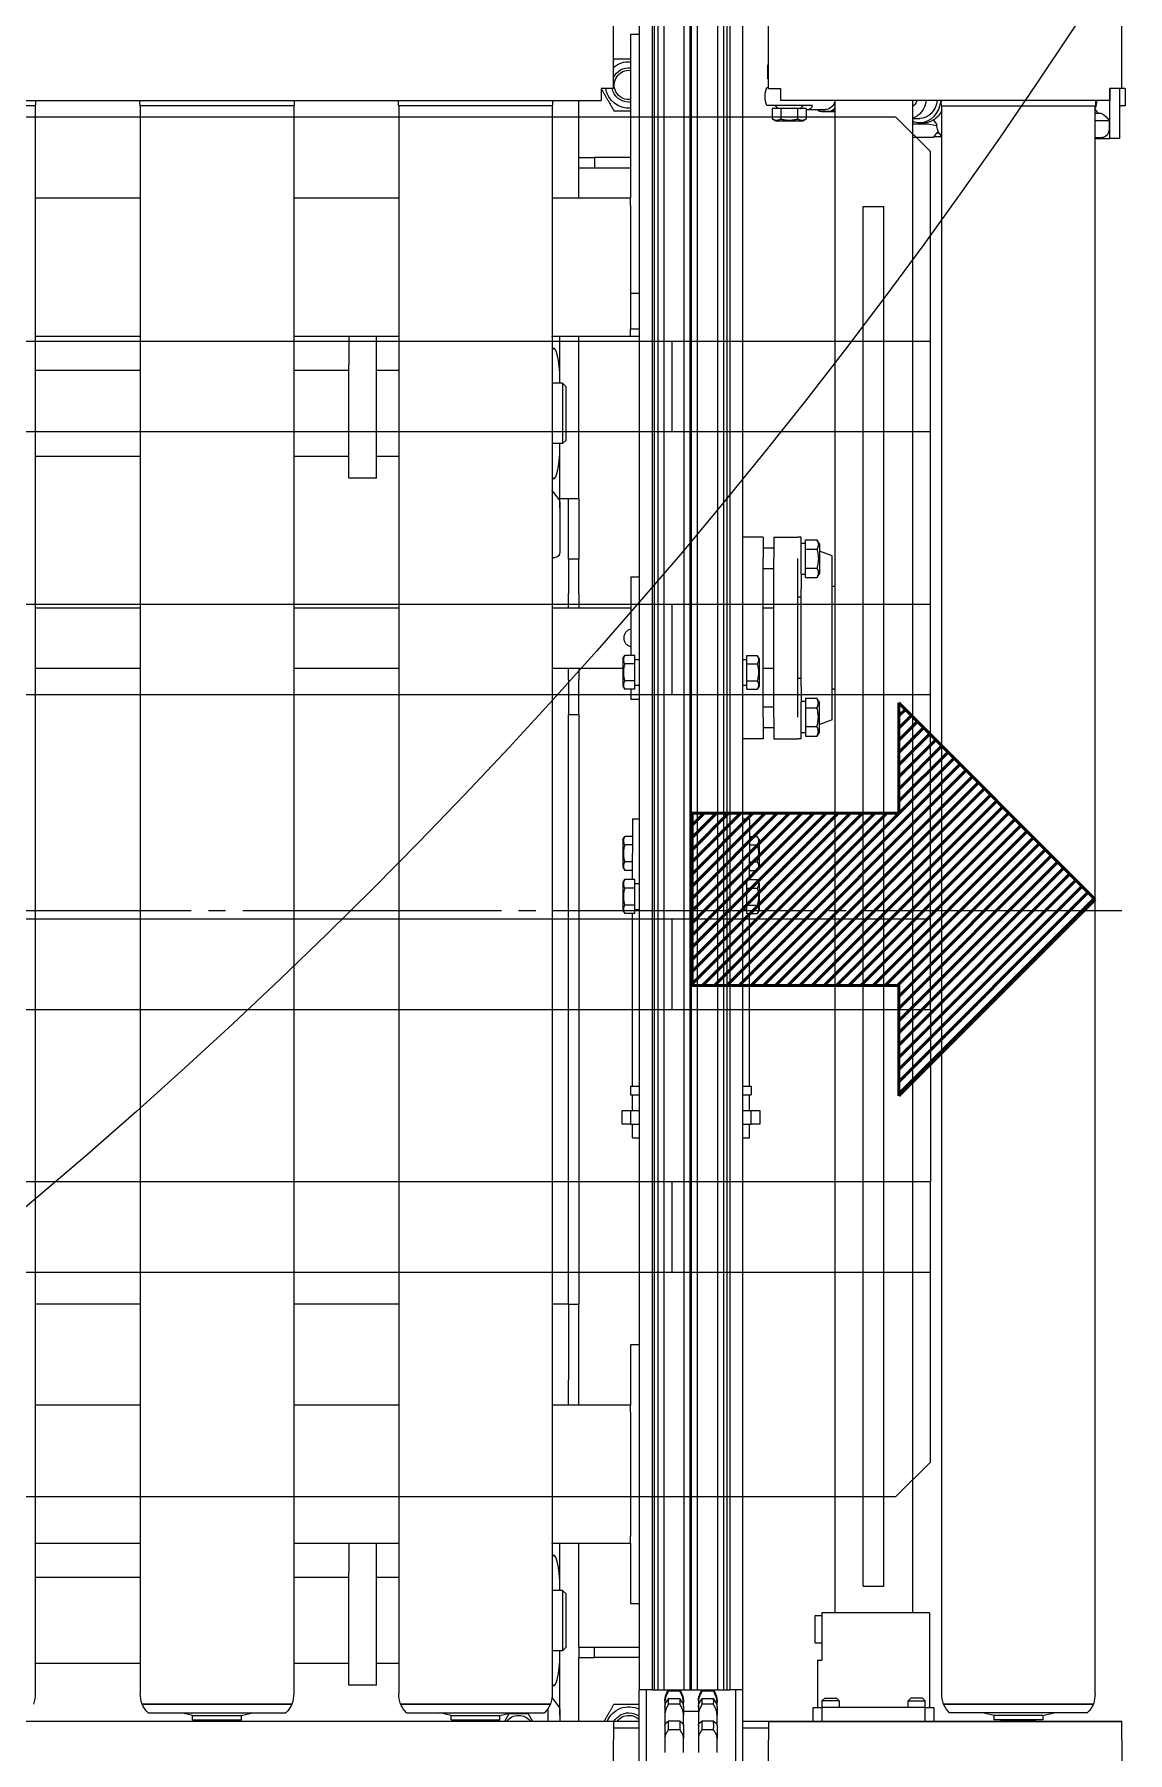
# Model space of a CAD drawing. Header units: millimetres. Extents: x -383313 to -161684, y -117025 to 99224.
# Drawn here: x -326723 to -326089, y 31236 to 32232 of the extents above; entities that cross this region are included whole.
import ezdxf

# ---------------------------------------------------------------- set-up
doc = ezdxf.new("R2010")
doc.units = ezdxf.units.MM
doc.header["$MEASUREMENT"] = 0
doc.linetypes.add('ESKD_shtrihpunktir', pattern=[18, 15, -1, 1, -1])
doc.layers.add('1', color=7, linetype='Continuous', lineweight=50)
doc.layers.add('PV-55E8', color=7, linetype='Continuous')
doc.layers.add('Робот', color=30, linetype='Continuous')

# ---------------------------------------------------------------- blocks, each defined once
blk = doc.blocks.new('паллета1')
at = {"color": 44}
for p, q in [((20, 600), (0, 580)), ((130, 600), (20, 600)), ((130, -600), (130, 600)), ((182.5, 600), (130, 600)), ((282.5, 600), (182.5, 600)), ((182.5, 600), (182.5, -600)), ((282.5, -600), (282.5, 600)), ((335, 600), (282.5, 600)), ((465, 600), (335, 600)), ((335, 600), (335, -600)), ((465, -600), (465, 600)), ((517.5, 600), (465, 600)), ((517.5, 600), (617.5, 600)), ((517.5, -600), (517.5, 600)), ((617.5, 600), (617.5, -600)), ((670, 600), (617.5, 600)), ((780, 600), (670, 600)), ((670, 600), (670, -600)), ((780, 600), (800, 580)), ((0, 580), (0, -580)), ((800, -580), (800, 580)), ((130, 450), (182.5, 450)), ((282.5, 450), (335, 450)), ((465, 450), (517.5, 450)), ((617.5, 450), (670, 450))]:
    blk.add_line(p, q, dxfattribs=at)
blk = doc.blocks.new('*U123')
at = {"color": 1, "linetype": 'ESKD_shtrihpunktir', "ltscale": 10}
blk.add_line((15.5, 6.62), (-1484.5, 6.62), dxfattribs=at)
at = {"layer": 'PV-55E8', "color": 3}
for p, q in [((-264.5, 533.27), (-264.5, 458.27)), ((-260.5, 458.27), (-260.5, 533.27)), ((-208.5, 533.27), (-208.5, 458.27)), ((-204.5, 458.27), (-204.5, 533.27)), ((-279.5, 526.62), (-279.5, 487.32)), ((-189.5, 526.62), (-189.5, 487.32)), ((15.5, 487.32), (15.5, 526.62)), ((-249.65, 487.96), (-249.65, 494.72)), ((-238.85, 494.72), (-238.85, 487.96)), ((-230.15, 487.96), (-230.15, 494.72)), ((-219.35, 494.72), (-219.35, 487.96)), ((-279.5, 476.62), (-279.5, 487.32)), ((-264.5, 480.62), (-279.5, 480.62)), ((-249.65, 486.49), (-249.65, 487.96)), ((-249.65, 479.06), (-249.65, 486.49)), ((-249.65, 474.86), (-249.65, 479.06)), ((-240.85, 481.51), (-247.65, 481.51)), ((-238.85, 487.96), (-238.85, 486.49)), ((-238.85, 479.06), (-238.85, 486.49)), ((-238.85, 479.06), (-238.85, 474.86)), ((-230.15, 486.49), (-230.15, 487.96)), ((-230.15, 479.06), (-230.15, 486.49)), ((-230.15, 474.86), (-230.15, 479.06)), ((-221.35, 481.51), (-228.15, 481.51)), ((-219.35, 487.96), (-219.35, 486.49)), ((-219.35, 479.06), (-219.35, 486.49)), ((-219.35, 479.06), (-219.35, 474.86)), ((-189.5, 480.62), (-204.5, 480.62)), ((-189.5, 476.62), (-189.5, 487.32)), ((15.5, 487.32), (15.5, 476.62)), ((-279.5, 476.62), (-1189.5, 476.62)), ((-279.5, 476.62), (-1189.5, 476.62)), ((-549.5, 471.62), (-469.5, 471.62)), ((-523.7, 473.12), (-530.13, 471.62)), ((-523.7, 475.62), (-495.3, 475.62)), ((-523.7, 475.62), (-523.7, 473.12)), ((-523.7, 473.12), (-495.3, 473.12)), ((-519, 476.62), (-519.5, 476.12)), ((-519.5, 476.12), (-509.5, 476.12)), ((-519.5, 475.62), (-519.5, 476.12)), ((-509.5, 476.12), (-499.5, 476.12)), ((-500, 476.62), (-499.5, 476.12)), ((-499.5, 475.62), (-499.5, 476.12)), ((-495.3, 475.62), (-495.3, 473.12)), ((-495.3, 473.12), (-488.87, 471.62)), ((-399.5, 471.62), (-319.5, 471.62)), ((-373.7, 473.12), (-380.13, 471.62)), ((-373.7, 475.62), (-345.3, 475.62)), ((-373.7, 475.62), (-373.7, 473.12)), ((-373.7, 473.12), (-345.3, 473.12)), ((-369, 476.62), (-369.5, 476.12)), ((-369.5, 476.12), (-359.5, 476.12)), ((-369.5, 475.62), (-369.5, 476.12)), ((-359.5, 476.12), (-349.5, 476.12)), ((-350, 476.62), (-349.5, 476.12)), ((-349.5, 475.62), (-349.5, 476.12)), ((-345.3, 475.62), (-345.3, 473.12)), ((-345.3, 473.12), (-338.87, 471.62)), ((-317.5, 469.17), (-317.5, 476.62)), ((-310.5, 473.02), (-310.5, 476.62)), ((-310.5, 473.02), (-310.5, 441.63)), ((-299.5, 476.62), (-299.5, 439.62)), ((-264.5, 476.62), (-279.5, 476.62)), ((-249.65, 473.01), (-249.65, 474.86)), ((-249.65, 468.41), (-249.65, 473.01)), ((-249.65, 467.54), (-249.65, 468.41)), ((-240.85, 476.48), (-247.65, 476.48)), ((-238.85, 474.86), (-238.85, 473.01)), ((-238.85, 468.41), (-238.85, 473.01)), ((-238.85, 470.62), (-230.15, 470.62)), ((-238.85, 468.41), (-238.85, 467.54)), ((-230.15, 473.01), (-230.15, 474.86)), ((-230.15, 468.41), (-230.15, 473.01)), ((-230.15, 467.54), (-230.15, 468.41)), ((-221.35, 476.48), (-228.15, 476.48)), ((-219.35, 474.86), (-219.35, 473.01)), ((-219.35, 468.41), (-219.35, 473.01)), ((-219.35, 468.41), (-219.35, 467.54)), ((-189.5, 476.62), (-204.5, 476.62)), ((-189.5, 476.62), (15.5, 476.62)), ((15.5, 476.62), (-189.5, 476.62)), ((-163.5, 476.62), (-163.5, 468.62)), ((-163.5, 468.62), (-158.5, 468.62)), ((-161, 441.12), (-161, 468.62)), ((-158.5, 468.62), (-158.5, 476.62)), ((-158.5, 464.72), (-158.5, 468.62)), ((-98.5, 468.62), (-158.5, 468.62)), ((-148.5, 464.72), (-148.5, 468.62)), ((-108.5, 468.62), (-108.5, 464.72)), ((-98.5, 476.62), (-98.5, 468.62)), ((-98.5, 468.62), (-98.5, 464.72)), ((-98.5, 468.62), (-93.5, 468.62)), ((-96, 413.62), (-96, 468.62)), ((-93.5, 468.62), (-93.5, 476.62)), ((-4.5, 471.62), (-84.5, 471.62)), ((-58.7, 473.12), (-65.13, 471.62)), ((-30.3, 475.62), (-58.7, 475.62)), ((-58.7, 473.12), (-58.7, 475.62)), ((-30.3, 473.12), (-58.7, 473.12)), ((-54, 476.62), (-54.5, 476.12)), ((-44.5, 476.12), (-54.5, 476.12)), ((-54.5, 476.12), (-54.5, 475.62)), ((-34.5, 476.12), (-44.5, 476.12)), ((-35, 476.62), (-34.5, 476.12)), ((-34.5, 476.12), (-34.5, 475.62)), ((-30.3, 473.12), (-30.3, 475.62)), ((-30.3, 473.12), (-23.87, 471.62)), ((-615, -460.38), (-615, 460.38)), ((-554, -460.38), (-554, 460.38)), ((-553, 466.62), (-466, 466.62)), ((-509.5, 466.62), (-553, 466.62)), ((-466, 466.62), (-509.5, 466.62)), ((-465, -460.38), (-465, 460.38)), ((-404, -460.38), (-404, 460.38)), ((-403, 466.62), (-316, 466.62)), ((-359.5, 466.62), (-403, 466.62)), ((-316, 466.62), (-359.5, 466.62)), ((-315, -460.38), (-315, 460.38)), ((-311.01, 468.08), (-314.9, 462.97)), ((-249.65, 465.62), (-249.65, 467.54)), ((-249.65, 464.66), (-249.65, 465.62)), ((-240.85, 466.69), (-247.65, 466.69)), ((-240.85, 463.58), (-247.65, 463.58)), ((-240.85, 459.06), (-247.65, 459.06)), ((-240.85, 458.41), (-247.65, 458.41)), ((-238.85, 467.54), (-238.85, 465.62)), ((-238.85, 464.66), (-238.85, 465.62)), ((-230.15, 465.62), (-230.15, 467.54)), ((-230.15, 464.66), (-230.15, 465.62)), ((-221.35, 466.69), (-228.15, 466.69)), ((-221.35, 463.58), (-228.15, 463.58)), ((-221.35, 459.06), (-228.15, 459.06)), ((-221.35, 458.41), (-228.15, 458.41)), ((-219.35, 467.54), (-219.35, 465.62)), ((-219.35, 464.66), (-219.35, 465.62)), ((-148.5, 464.72), (-158.5, 464.72)), ((-156.9, 463.12), (-158.5, 464.72)), ((-156.9, 463.12), (-150.1, 463.12)), ((-150.1, 463.12), (-148.5, 464.72)), ((-108.5, 464.72), (-98.5, 464.72)), ((-106.9, 463.12), (-108.5, 464.72)), ((-100.1, 463.12), (-106.9, 463.12)), ((-100.1, 463.12), (-98.5, 464.72)), ((-89, 460.38), (-89, -460.38)), ((-1, 466.62), (-88, 466.62)), ((-88, 466.62), (-44.5, 466.62)), ((-44.5, 466.62), (-1, 466.62)), ((0, 460.38), (0, -460.38)), ((-417, 455.62), (-433, 455.62)), ((-433, 455.62), (-433, 390)), ((-417, 455.62), (-417, 390)), ((-257, 458.27), (-264.5, 458.27)), ((-264.5, -531.73), (-264.5, 458.27)), ((-257, 458.27), (-255.61, 458.27)), ((-257, -531.73), (-257, 458.27)), ((-255.61, 458.27), (-255.61, -531.73)), ((-255.61, 458.27), (-253.6, 458.27)), ((-253.6, 458.27), (-253.6, -531.73)), ((-253.6, 458.27), (-250.1, 458.27)), ((-250.1, 458.27), (-250.1, -531.73)), ((-250.1, 458.27), (-238.42, 458.27)), ((-238.42, 458.27), (-238.42, -531.73)), ((-238.42, 458.27), (-234.92, 458.27)), ((-234.92, 458.27), (-234.92, -531.73)), ((-234.92, 458.27), (-234.14, 458.27)), ((-234.14, 458.27), (-234.14, -531.73)), ((-234.14, 458.27), (-230.64, 458.27)), ((-230.64, 458.27), (-230.64, -531.73)), ((-230.64, 458.27), (-218.96, 458.27)), ((-218.96, 458.27), (-218.96, -531.73)), ((-218.96, 458.27), (-215.46, 458.27)), ((-215.46, 458.27), (-215.46, -531.73)), ((-215.46, 458.27), (-213.45, 458.27)), ((-213.45, 458.27), (-213.45, -531.73)), ((-213.45, 458.27), (-212, 458.27)), ((-204.5, 458.27), (-212, 458.27)), ((-212, -531.73), (-212, 458.27)), ((-204.5, -531.73), (-204.5, 458.27)), ((-554, 443.12), (-615, 443.12)), ((-433, 443.12), (-465, 443.12)), ((-404, 443.12), (-417, 443.12)), ((-310.5, 441.63), (-310.5, 435.62)), ((-299.5, 439.62), (-290.5, 439.62)), ((-299.5, 433.62), (-299.5, 439.62)), ((-264.5, 439.62), (-290.5, 439.62)), ((-290.5, 439.62), (-290.5, 433.62)), ((-161, 441.12), (-158.5, 441.12)), ((-158.5, 413.62), (-158.5, 441.12)), ((-309, 435.62), (-315, 435.62)), ((-309, 400.62), (-309, 435.62)), ((-307, 433.62), (-309, 435.62)), ((-307, 433.62), (-307, 402.62)), ((-299.5, 433.62), (-290.5, 433.62)), ((-299.5, 433.62), (-299.5, 373.27)), ((-290.5, 433.62), (-264.5, 433.62)), ((-162.5, 431.12), (-162.5, 415.12)), ((-162.5, 431.12), (-158.5, 431.12)), ((-162.5, 415.12), (-158.5, 415.12)), ((-96, 413.62), (-158.5, 413.62)), ((-151, -463.38), (-151, 413.62)), ((-106, -463.38), (-106, 413.62)), ((-309, 400.62), (-315, 400.62)), ((-310.5, 400.62), (-310.5, 394.61)), ((-307, 402.62), (-309, 400.62)), ((-269.5, 408.27), (-264.5, 408.27)), ((-269.5, 373.27), (-269.5, 408.27)), ((-554, 393.12), (-615, 393.12)), ((-433, 393.12), (-465, 393.12)), ((-433, 373.27), (-433, 390)), ((-404, 393.12), (-417, 393.12)), ((-417, 390), (-417, 373.27)), ((-310.5, 394.61), (-310.5, 373.27)), ((-134.5, 398.12), (-122.5, 398.12)), ((-134.5, 398.12), (-134.5, -401.88)), ((-122.5, 398.12), (-122.5, -401.88)), ((-615, 373.27), (-554, 373.27)), ((-465, 373.27), (-404, 373.27)), ((-315, 373.27), (-269.5, 373.27)), ((-314.9, 373.27), (-314.9, 373.27)), ((-269.5, 373.27), (-269.5, 369.27)), ((-269.5, 297.27), (-269.5, 369.27)), ((-554, 293.27), (-615, 293.27)), ((-404, 293.27), (-465, 293.27)), ((-269.5, 293.27), (-315, 293.27)), ((-305.5, 293.27), (-305.5, 278.62)), ((-299.5, 293.27), (-299.5, 234.62)), ((-269.5, 297.27), (-269.5, 293.27)), ((-269.5, 258.27), (-269.5, 293.27)), ((-305.5, 234.62), (-305.5, 278.62)), ((-264.5, 258.27), (-269.5, 258.27)), ((-554, 234.62), (-615, 234.62)), ((-404, 234.62), (-465, 234.62)), ((-305.5, 234.62), (-315, 234.62)), ((-305.5, 234.62), (-305.5, -107.38)), ((-305.5, 234.62), (-299.5, 234.62)), ((-299.5, -107.38), (-299.5, 234.62)), ((-269.5, 130.27), (-274.5, 130.27)), ((-274.5, 130.27), (-274.5, 122.27)), ((-269.5, 122.27), (-269.5, 130.27)), ((-269.5, 130.27), (-264.5, 130.27)), ((-268.5, 138.27), (-268.5, 130.27)), ((-268.5, 138.27), (-264.5, 138.27)), ((-268.5, 130.27), (-264.5, 130.27)), ((-204.5, 138.27), (-200.5, 138.27)), ((-204.5, 130.27), (-200.5, 130.27)), ((-204.5, 130.27), (-199.5, 130.27)), ((-200.5, 138.27), (-200.5, 130.27)), ((-199.5, 130.27), (-199.5, 122.27)), ((-194.5, 130.27), (-199.5, 130.27)), ((-194.5, 122.27), (-194.5, 130.27)), ((-274.5, 122.27), (-269.5, 122.27)), ((-269.5, 122.27), (-264.5, 122.27)), ((-268.5, 122.27), (-268.5, 113.27)), ((-204.5, 122.27), (-199.5, 122.27)), ((-200.5, 122.27), (-200.5, 113.27)), ((-199.5, 122.27), (-194.5, 122.27)), ((-269.5, 108.27), (-269.5, 113.27)), ((-269.5, 113.27), (-264.5, 113.27)), ((-204.5, 113.27), (-199.5, 113.27)), ((-199.5, 108.27), (-199.5, 113.27)), ((-269.5, 108.27), (-264.5, 108.27)), ((-268.5, 108.27), (-268.5, 8.08)), ((-204.5, 108.27), (-199.5, 108.27)), ((-200.5, 108.27), (-200.5, 8.08)), ((-274, 6.27), (-272.95, 8.08)), ((-274, -9.73), (-274, 6.27)), ((-267, 8.08), (-272.95, 8.08)), ((-267, 3.18), (-272.95, 3.18)), ((-267, 8.08), (-267, 3.18)), ((-267, 5.77), (-264.5, 5.77)), ((-267, 3.18), (-267, -6.64)), ((-204.5, 5.77), (-202, 5.77)), ((-202, 8.08), (-202, 3.18)), ((-202, 8.08), (-196.05, 8.08)), ((-202, 3.18), (-202, -6.64)), ((-202, 3.18), (-196.05, 3.18)), ((-195, 6.27), (-196.05, 8.08)), ((-195, -9.73), (-195, 6.27)), ((-274, -9.73), (-272.95, -11.55)), ((-267, -6.64), (-272.95, -6.64)), ((-267, -6.64), (-267, -11.55)), ((-267, -9.23), (-264.5, -9.23)), ((-204.5, -9.23), (-202, -9.23)), ((-202, -6.64), (-202, -11.55)), ((-202, -6.64), (-196.05, -6.64)), ((-195, -9.73), (-196.05, -11.55)), ((-274, -18.73), (-272.95, -16.92)), ((-274, -34.73), (-274, -18.73)), ((-267, -11.55), (-272.95, -11.55)), ((-268.5, -16.92), (-272.95, -16.92)), ((-268.5, -11.55), (-268.5, -26.73)), ((-202, -11.55), (-196.05, -11.55)), ((-200.5, -11.55), (-200.5, -26.73)), ((-200.5, -16.92), (-196.05, -16.92)), ((-195, -18.73), (-196.05, -16.92)), ((-195, -34.73), (-195, -18.73)), ((-268.5, -21.82), (-272.95, -21.82)), ((-268.5, -46.73), (-268.5, -26.73)), ((-200.5, -21.82), (-196.05, -21.82)), ((-200.5, -46.73), (-200.5, -26.73)), ((-274, -34.73), (-272.95, -36.55)), ((-268.5, -31.64), (-272.95, -31.64)), ((-268.5, -36.55), (-272.95, -36.55)), ((-200.5, -31.64), (-196.05, -31.64)), ((-200.5, -36.55), (-196.05, -36.55)), ((-195, -34.73), (-196.05, -36.55)), ((-268.5, -46.73), (-264.5, -46.73)), ((-204.5, -46.73), (-200.5, -46.73)), ((-192.5, -93.23), (-204.5, -93.23)), ((-192.5, -105.73), (-192.5, -93.23)), ((-186.5, -93.23), (-172.5, -93.23)), ((-186.5, -105.73), (-186.5, -93.23)), ((-170.5, -93.23), (-172.5, -93.23)), ((-170.5, -93.23), (-170.5, -114.57)), ((-168, -96.77), (-170.5, -96.77)), ((-168, -100.28), (-168, -94.8)), ((-168, -94.8), (-161.43, -94.8)), ((-160, -97.27), (-161.43, -94.8)), ((-160, -97.27), (-160, -114.27)), ((-305.5, -127.38), (-305.5, -107.38)), ((-305.5, -107.38), (-299.5, -107.38)), ((-299.5, -107.38), (-299.5, -127.38)), ((-192.5, -99.77), (-186.5, -99.77)), ((-192.5, -105.73), (-192.5, -197.73)), ((-186.5, -105.73), (-186.5, -197.73)), ((-172.5, -105.73), (-172.5, -197.73)), ((-168, -111.25), (-168, -100.28)), ((-168, -100.28), (-161.43, -100.28)), ((-152.5, -104.18), (-160, -101.45)), ((-152.5, -104.18), (-152.5, -199.28)), ((-269.35, -121.92), (-269.35, -116.23)), ((-269.35, -116.23), (-264.5, -116.23)), ((-192.5, -111.77), (-186.5, -111.77)), ((-170.5, -123.35), (-170.5, -114.57)), ((-168, -114.77), (-170.5, -114.77)), ((-168, -116.74), (-168, -111.25)), ((-168, -111.25), (-161.43, -111.25)), ((-168, -116.74), (-161.43, -116.74)), ((-160, -114.27), (-161.43, -116.74)), ((-305.5, -127.38), (-305.5, -134.23)), ((-299.5, -134.23), (-299.5, -127.38)), ((-274, -123.73), (-272.95, -121.92)), ((-274, -139.73), (-274, -123.73)), ((-267, -121.92), (-272.95, -121.92)), ((-267, -126.82), (-272.95, -126.82)), ((-267, -121.92), (-267, -126.82)), ((-267, -124.23), (-264.5, -124.23)), ((-267, -126.82), (-267, -136.64)), ((-204.5, -124.23), (-202, -124.23)), ((-202, -121.92), (-202, -126.82)), ((-202, -121.92), (-196.05, -121.92)), ((-202, -126.82), (-202, -136.64)), ((-202, -126.82), (-196.05, -126.82)), ((-195, -123.73), (-196.05, -121.92)), ((-195, -139.73), (-195, -123.73)), ((-170.5, -128.13), (-172.5, -128.13)), ((-170.5, -123.35), (-170.5, -180.11)), ((-151, -121.98), (-152.5, -121.98)), ((-615, -134.23), (-554, -134.23)), ((-465, -134.23), (-404, -134.23)), ((-315, -134.23), (-274, -134.23)), ((-267, -136.64), (-272.95, -136.64)), ((-267, -136.64), (-267, -141.55)), ((-267, -139.23), (-264.5, -139.23)), ((-204.5, -139.23), (-202, -139.23)), ((-202, -136.64), (-202, -141.55)), ((-202, -136.64), (-196.05, -136.64)), ((-192.5, -134.23), (-186.5, -134.23)), ((-274, -139.73), (-272.95, -141.55)), ((-267, -141.55), (-272.95, -141.55)), ((-269.35, -151.73), (-269.35, -141.55)), ((-202, -141.55), (-196.05, -141.55)), ((-195, -139.73), (-196.05, -141.55)), ((-269.35, -187.23), (-269.35, -151.73)), ((-615, -169.23), (-554, -169.23)), ((-465, -169.23), (-404, -169.23)), ((-315, -169.23), (-269.35, -169.23)), ((-305.5, -169.23), (-305.5, -177.38)), ((-299.5, -177.38), (-299.5, -169.23)), ((-192.5, -169.23), (-186.5, -169.23)), ((-305.5, -197.38), (-305.5, -177.38)), ((-299.5, -177.38), (-299.5, -197.38)), ((-170.5, -175.33), (-172.5, -175.33)), ((-269.35, -187.23), (-264.5, -187.23)), ((-170.5, -188.89), (-170.5, -180.11)), ((-170.5, -188.69), (-168, -188.69)), ((-170.5, -188.89), (-170.5, -210.23)), ((-168, -186.72), (-168, -192.21)), ((-168, -186.72), (-161.43, -186.72)), ((-160, -189.19), (-161.43, -186.72)), ((-160, -206.19), (-160, -189.19)), ((-151, -181.48), (-152.5, -181.48)), ((-315, -198.38), (-313.5, -198.38)), ((-305.5, -197.38), (-305.5, -232.38)), ((-299.5, -197.38), (-305.5, -197.38)), ((-299.5, -232.38), (-299.5, -197.38)), ((-186.5, -191.69), (-192.5, -191.69)), ((-192.5, -210.23), (-192.5, -197.73)), ((-186.5, -210.23), (-186.5, -197.73)), ((-168, -192.21), (-168, -203.18)), ((-168, -192.21), (-161.43, -192.21)), ((-152.5, -199.28), (-160, -202.01)), ((-310.5, -226.98), (-310.5, -201.38)), ((-186.5, -203.69), (-192.5, -203.69)), ((-170.5, -206.69), (-168, -206.69)), ((-168, -203.18), (-168, -208.66)), ((-168, -203.18), (-161.43, -203.18)), ((-168, -208.66), (-161.43, -208.66)), ((-160, -206.19), (-161.43, -208.66)), ((-192.5, -210.23), (-204.5, -210.23)), ((-186.5, -210.23), (-172.5, -210.23)), ((-170.5, -210.23), (-172.5, -210.23)), ((-310.5, -226.98), (-310.5, -258.37)), ((-311.01, -231.92), (-314.9, -237.03)), ((-299.5, -232.38), (-310.5, -232.38)), ((-299.5, -232.38), (-299.5, -326.73)), ((-417, -244.38), (-433, -244.38)), ((-433, -244.38), (-433, -310)), ((-417, -244.38), (-417, -310)), ((-554, -256.88), (-615, -256.88)), ((-433, -256.88), (-465, -256.88)), ((-404, -256.88), (-417, -256.88)), ((-310.5, -258.37), (-310.5, -264.38)), ((-309, -264.38), (-315, -264.38)), ((-309, -299.38), (-309, -264.38)), ((-307, -266.38), (-309, -264.38)), ((-307, -266.38), (-307, -297.38)), ((-307, -297.38), (-309, -299.38)), ((-554, -306.88), (-615, -306.88)), ((-433, -306.88), (-465, -306.88)), ((-404, -306.88), (-417, -306.88)), ((-309, -299.38), (-315, -299.38)), ((-310.5, -299.38), (-310.5, -305.39)), ((-310.5, -305.39), (-310.5, -326.73)), ((-433, -326.73), (-433, -310)), ((-417, -310), (-417, -326.73)), ((-615, -326.73), (-554, -326.73)), ((-465, -326.73), (-404, -326.73)), ((-315, -326.73), (-269.5, -326.73)), ((-314.9, -326.73), (-314.9, -326.73)), ((-269.5, -326.73), (-269.5, -330.73)), ((-269.5, -326.73), (-264.5, -326.73)), ((-264.5, -330.73), (-269.5, -330.73)), ((-269.5, -402.73), (-269.5, -330.73)), ((-269.5, -351.73), (-264.5, -351.73)), ((-554, -406.73), (-615, -406.73)), ((-404, -406.73), (-465, -406.73)), ((-269.5, -406.73), (-315, -406.73)), ((-299.5, -406.73), (-299.5, -424.38)), ((-269.5, -402.73), (-269.5, -406.73)), ((-269.5, -501.73), (-269.5, -406.73)), ((-134.5, -401.88), (-122.5, -401.88)), ((-299.5, -424.38), (-290.5, -424.38)), ((-299.5, -424.38), (-299.5, -430.38)), ((-290.5, -424.38), (-269.5, -424.38)), ((-290.5, -430.38), (-290.5, -424.38)), ((-299.5, -430.38), (-290.5, -430.38)), ((-299.5, -430.38), (-299.5, -463.38)), ((-269.5, -430.38), (-290.5, -430.38)), ((-94.01, -441.88), (-106, -441.88)), ((-92.13, -444.18), (-94.01, -441.88)), ((-89, -442.38), (-93.6, -442.38)), ((-90.62, -444.38), (-91.97, -444.38)), ((-90.35, -444.38), (-90.62, -444.38)), ((-90.54, -444.64), (-90.62, -444.38)), ((-89, -442.72), (-90.19, -444.18)), ((0, -441.38), (8.54, -441.38)), ((0, -441.88), (4.04, -441.88)), ((8.13, -451.78), (8.13, -446.88)), ((8.54, -441.38), (8.54, -470.38)), ((14.28, -441.38), (8.54, -441.38)), ((14.28, -441.38), (14.28, -470.38)), ((-185.5, -451.68), (-187.31, -452.73)), ((-187.31, -458.68), (-187.31, -452.73)), ((-185.5, -451.68), (-169.5, -451.68)), ((-182.41, -458.68), (-182.41, -452.73)), ((-172.59, -458.68), (-172.59, -452.73)), ((-169.5, -451.68), (-167.69, -452.73)), ((-167.69, -458.68), (-167.69, -452.73)), ((-167.07, -458.08), (-156.66, -458.08)), ((-160.14, -457.18), (-153.18, -457.18)), ((-151, -457.18), (-153.18, -457.18)), ((-96.9, -449.74), (-106, -449.74)), ((-105.83, -451.23), (-106, -451.02)), ((-106, -452.88), (-101.74, -452.88)), ((-101.74, -450.38), (-99.45, -450.38)), ((-100.37, -450.38), (-91.87, -448.81)), ((-91.85, -449.74), (-93.77, -452.08)), ((0, -451.78), (8.13, -451.78)), ((0, -458.17), (1.67, -456.13)), ((0, -456.13), (2.19, -456.13)), ((6.25, -454.08), (8.13, -451.78)), ((-1182.5, -463.38), (-286.5, -463.38)), ((-615, -460.38), (-704, -460.38)), ((-615, -460.38), (-704, -460.38)), ((-465, -460.38), (-554, -460.38)), ((-465, -460.38), (-554, -460.38)), ((-315, -460.38), (-404, -460.38)), ((-315, -460.38), (-404, -460.38)), ((-286.5, -469.68), (-286.5, -463.38)), ((-164.56, -460.43), (-190.48, -460.43)), ((-182.41, -458.68), (-187.31, -458.68)), ((8.5, -463.38), (-182.5, -463.38)), ((-182.5, -469.68), (-182.5, -463.38)), ((-172.59, -458.68), (-182.41, -458.68)), ((-167.69, -458.68), (-172.59, -458.68)), ((-89, -460.38), (0, -460.38)), ((-89, -460.38), (0, -460.38)), ((8.5, -469.68), (8.5, -463.38)), ((14.28, -460.38), (15.11, -460.38)), ((17.5, -460.38), (15.11, -460.38)), ((17.5, -470.38), (17.5, -460.38)), ((-286.5, -470.38), (-286.5, -469.68)), ((-285.8, -470.38), (-286.5, -470.38)), ((-279.5, -470.38), (-285.8, -470.38)), ((-279.5, -470.38), (-279.5, -523.38)), ((-190.48, -470.93), (-189.5, -470.93)), ((-189.5, -475.88), (-190, -475.88)), ((-190, -483.88), (-190, -475.88)), ((-189.5, -470.38), (-183.2, -470.38)), ((-189.5, -470.38), (-189.5, -523.38)), ((-183.2, -470.38), (-182.5, -470.38)), ((-182.5, -470.38), (-182.5, -469.68)), ((8.5, -470.38), (8.5, -469.68)), ((9.2, -470.38), (8.5, -470.38)), ((15.5, -470.38), (9.2, -470.38)), ((15.5, -470.38), (15.5, -523.38)), ((17.5, -470.38), (15.5, -470.38)), ((-189.5, -483.88), (-190, -483.88)), ((-264.5, -501.73), (-269.5, -501.73))]:
    blk.add_line(p, q, dxfattribs=at)
for centre, radius, start, end in [((-535.06, 457.79), 20, 136.2314, 153.78456), ((-483.94, 457.79), 20, 26.21544, 43.7686), ((-385.06, 457.79), 20, 136.2314, 153.78456), ((-334.5, 481.62), 8.5, 216.03188, 323.96812), ((-334.5, 479.62), 8.5, 241.92751, 250.25008), ((-334.5, 479.62), 8.5, 289.74992, 298.07249), ((-333.94, 457.79), 20, 26.21544, 43.7686), ((-270.5, 481.62), 13.5, 201.73846, 296.3878), ((-270.5, 481.62), 10, 210, 270), ((-270.5, 481.62), 8.5, 216.03188, 270), ((-270.5, 481.62), 8.5, 270, 314.90087), ((-270.5, 481.62), 10, 270, 306.8699), ((-70.06, 457.79), 20, 136.2314, 153.78456), ((-18.94, 457.79), 20, 26.21544, 43.7686), ((-635, 460.38), 20, 0, 18.19487), ((-534, 460.38), 20, 161.80513, 180), ((-485, 460.38), 20, 0, 18.19487), ((-384, 460.38), 20, 161.80513, 180), ((-335, 460.38), 20, 0, 18.19487), ((-240.15, 464.66), 9.5, 180, 180.64009), ((-248.35, 464.66), 9.5, 359.35991, 0), ((-220.65, 464.66), 9.5, 180, 180.64009), ((-228.85, 464.66), 9.5, 359.35991, 0), ((-69, 460.38), 20, 161.80513, 180), ((-20, 460.38), 20, 0, 18.19487), ((-313.5, -201.38), 3, 0, 90), ((-619.72, -461.93), 4.97, 343.09339, 18.25746), ((-549.28, -461.93), 4.97, 161.74254, 196.90661), ((-469.72, -461.93), 4.97, 343.09339, 18.25746), ((-399.28, -461.93), 4.97, 161.74254, 196.90661), ((-319.72, -461.93), 4.97, 343.09339, 18.25746), ((-270.5, -472.38), 13.5, 85.75198, 171.48038), ((-270.5, -472.38), 10, 90, 168.46304), ((-270.5, -472.38), 8.5, 90, 276.75633), ((-270.5, -472.38), 10, 84.26083, 90), ((-270.5, -472.38), 8.5, 83.24367, 90), ((-177.5, -465.68), 14, 157.97569, 202.02431), ((-177.5, -465.68), 9.5, 132.5369, 146.45226), ((-177.5, -465.68), 9.5, 33.54774, 47.4631), ((-84.28, -461.93), 4.97, 161.74254, 196.90661), ((-4.72, -461.93), 4.97, 343.09339, 18.25746), ((-270.5, -472.38), 10, 205.84193, 275.73917), ((-270.5, -472.38), 13.5, 228.18969, 274.24802)]:
    blk.add_arc(centre, radius, start, end, dxfattribs=at)
for centre, major_axis, ratio, start_param, end_param in [((-311.1, 473.02), (0, 5), 0.12, 3.297746, 4.712389), ((-314.05, 418.12), (0, 45.4), 0.12, 0.156154, 0.198661), ((-314.05, 418.12), (0, 45.4), 0.12, 2.966694, 2.985439), ((-311.1, -226.98), (0, 5), 0.12, 3.297746, 4.712389), ((-314.05, -281.88), (0, 45.4), 0.12, 0.156154, 0.174899), ((-314.05, -281.88), (0, 45.4), 0.12, 2.966694, 2.985439), ((-96.18, -449.13), (0, 7), 0.819152, -0.825153, -0.785526), ((-86.14, -449.13), (0, -7), 0.819152, -2.356067, -1.483559), ((-96.18, -449.13), (0, 7), 0.819152, -1.067618, -0.825153), ((4.04, -446.88), (0, 5), 0.819152, -1.570796, 0), ((-156.66, -465.68), (0, -9.5), 0.819152, -2.678638, -2.498092), ((-156.66, -465.68), (0, 7.6), 0.819152, -1.141274, 0), ((-156.66, -465.68), (0, 9.5), 0.819152, -0.814426, -0.462955), ((-101.74, -465.38), (0, 15), 0.819152, 0, 0.353724), ((-108.05, -465.38), (0, 12.5), 0.819152, -1.410106, -0.201878), ((-101.74, -465.38), (0, 15), 0.819152, -1.437065, 0), ((-101.74, -465.38), (0, 12.5), 0.819152, -1.410106, 0), ((-99.45, -465.38), (0, 15), 0.819152, -0.480704, 0), ((-99.45, -465.38), (0, 15), 0.819152, -1.016799, -0.480704), ((2.19, -449.13), (0, -7), 0.819152, 0, 0.78527), ((-108.05, -465.38), (0, 6), 0.819152, -1.230959, -0.430944), ((-11.12, -465.38), (0, 15), 0.819152, -1.437065, -1.13113), ((-11.12, -465.38), (0, -15), 0.819152, 1.704528, 2.010463)]:
    blk.add_ellipse(centre, major_axis=major_axis, ratio=ratio, start_param=start_param, end_param=end_param, dxfattribs=at)
at = {"layer": 'PV-55E8', "color": 3, "extrusion": (0, 0, -1)}
for centre, start_param, end_param in [((-314.05, 418.12), 2.931046, 4.041178), ((-314.05, 418.12), 5.3836, 6.493732), ((-314.05, -281.88), 2.931046, 4.041178), ((-314.05, -281.88), 5.3836, 6.493732)]:
    blk.add_ellipse(centre, major_axis=(0, -37.8), ratio=0.12, start_param=start_param, end_param=end_param, dxfattribs=at)
at = {"layer": 'PV-55E8', "color": 3}
for points, knots in [([(-248.68, 483.18), (-248.77, 483.31), (-248.84, 483.45), (-249.03, 483.8), (-249.14, 484.03), (-249.32, 484.51), (-249.4, 484.76), (-249.53, 485.26), (-249.58, 485.52), (-249.64, 486.01), (-249.65, 486.26), (-249.65, 486.49)], [10.11521, 10.11521, 10.11521, 10.11521, 10.687596, 10.687596, 11.618355, 11.618355, 12.549115, 12.549115, 13.479875, 13.479875, 14.410634, 14.410634, 14.410634, 14.410634]), ([(-249.65, 479.06), (-249.65, 478.94), (-249.64, 478.81), (-249.58, 478.55), (-249.53, 478.42), (-249.4, 478.16), (-249.32, 478.03), (-249.14, 477.78), (-249.03, 477.66), (-248.84, 477.48), (-248.77, 477.41), (-248.68, 477.34)], [43.585571, 43.585571, 43.585571, 43.585571, 44.51633, 44.51633, 45.44709, 45.44709, 46.37785, 46.37785, 47.308609, 47.308609, 47.880995, 47.880995, 47.880995, 47.880995]), ([(-238.85, 486.49), (-238.85, 486.26), (-238.86, 486.01), (-238.93, 485.51), (-238.97, 485.25), (-239.1, 484.74), (-239.18, 484.49), (-239.37, 484), (-239.48, 483.77), (-239.67, 483.43), (-239.74, 483.3), (-239.82, 483.18)], [43.585571, 43.585571, 43.585571, 43.585571, 44.527095, 44.527095, 45.468619, 45.468619, 46.410144, 46.410144, 47.351668, 47.351668, 47.881074, 47.881074, 47.881074, 47.881074]), ([(-239.82, 477.34), (-239.74, 477.41), (-239.67, 477.47), (-239.48, 477.65), (-239.37, 477.77), (-239.18, 478.02), (-239.1, 478.15), (-238.97, 478.41), (-238.93, 478.55), (-238.86, 478.81), (-238.85, 478.94), (-238.85, 479.06)], [10.115097, 10.115097, 10.115097, 10.115097, 10.644502, 10.644502, 11.586026, 11.586026, 12.527551, 12.527551, 13.469075, 13.469075, 14.4106, 14.4106, 14.4106, 14.4106]), ([(-229.18, 483.18), (-229.26, 483.3), (-229.33, 483.43), (-229.52, 483.77), (-229.63, 484), (-229.82, 484.49), (-229.9, 484.74), (-230.03, 485.25), (-230.07, 485.51), (-230.14, 486.01), (-230.15, 486.26), (-230.15, 486.49)], [10.115097, 10.115097, 10.115097, 10.115097, 10.644502, 10.644502, 11.586026, 11.586026, 12.527551, 12.527551, 13.469075, 13.469075, 14.4106, 14.4106, 14.4106, 14.4106]), ([(-230.15, 479.06), (-230.15, 478.94), (-230.14, 478.81), (-230.07, 478.55), (-230.03, 478.41), (-229.9, 478.15), (-229.82, 478.02), (-229.63, 477.77), (-229.52, 477.65), (-229.33, 477.47), (-229.26, 477.41), (-229.18, 477.34)], [43.585571, 43.585571, 43.585571, 43.585571, 44.527095, 44.527095, 45.468619, 45.468619, 46.410144, 46.410144, 47.351668, 47.351668, 47.881074, 47.881074, 47.881074, 47.881074]), ([(-219.35, 486.49), (-219.35, 486.26), (-219.36, 486.01), (-219.43, 485.51), (-219.47, 485.25), (-219.6, 484.74), (-219.68, 484.49), (-219.87, 484), (-219.98, 483.77), (-220.17, 483.43), (-220.24, 483.3), (-220.32, 483.18)], [43.585605, 43.585605, 43.585605, 43.585605, 44.52713, 44.52713, 45.468654, 45.468654, 46.410179, 46.410179, 47.351703, 47.351703, 47.881108, 47.881108, 47.881108, 47.881108]), ([(-220.32, 477.34), (-220.24, 477.41), (-220.17, 477.47), (-219.98, 477.65), (-219.87, 477.77), (-219.68, 478.02), (-219.6, 478.15), (-219.47, 478.41), (-219.43, 478.55), (-219.36, 478.81), (-219.35, 478.94), (-219.35, 479.06)], [10.115097, 10.115097, 10.115097, 10.115097, 10.644502, 10.644502, 11.586026, 11.586026, 12.527551, 12.527551, 13.469075, 13.469075, 14.4106, 14.4106, 14.4106, 14.4106]), ([(-248.68, 468.8), (-248.77, 468.98), (-248.84, 469.15), (-249.03, 469.59), (-249.14, 469.89), (-249.32, 470.5), (-249.4, 470.81), (-249.53, 471.45), (-249.58, 471.77), (-249.64, 472.4), (-249.65, 472.71), (-249.65, 473.01)], [10.11521, 10.11521, 10.11521, 10.11521, 10.687596, 10.687596, 11.618355, 11.618355, 12.549115, 12.549115, 13.479875, 13.479875, 14.410634, 14.410634, 14.410634, 14.410634]), ([(-249.65, 468.41), (-249.65, 468.18), (-249.64, 467.95), (-249.58, 467.46), (-249.53, 467.22), (-249.4, 466.73), (-249.32, 466.49), (-249.14, 466.03), (-249.03, 465.8), (-248.84, 465.46), (-248.77, 465.33), (-248.68, 465.2)], [43.585571, 43.585571, 43.585571, 43.585571, 44.51633, 44.51633, 45.44709, 45.44709, 46.37785, 46.37785, 47.308609, 47.308609, 47.880995, 47.880995, 47.880995, 47.880995]), ([(-238.85, 473.01), (-238.85, 472.71), (-238.86, 472.39), (-238.93, 471.75), (-238.97, 471.43), (-239.1, 470.79), (-239.18, 470.47), (-239.37, 469.85), (-239.48, 469.56), (-239.67, 469.12), (-239.74, 468.96), (-239.82, 468.8)], [43.585571, 43.585571, 43.585571, 43.585571, 44.527095, 44.527095, 45.468619, 45.468619, 46.410144, 46.410144, 47.351668, 47.351668, 47.881074, 47.881074, 47.881074, 47.881074]), ([(-239.82, 465.2), (-239.74, 465.32), (-239.67, 465.44), (-239.48, 465.77), (-239.37, 466), (-239.18, 466.47), (-239.1, 466.71), (-238.97, 467.2), (-238.93, 467.45), (-238.86, 467.94), (-238.85, 468.18), (-238.85, 468.41)], [10.115097, 10.115097, 10.115097, 10.115097, 10.644502, 10.644502, 11.586026, 11.586026, 12.527551, 12.527551, 13.469075, 13.469075, 14.4106, 14.4106, 14.4106, 14.4106]), ([(-229.18, 468.8), (-229.26, 468.96), (-229.33, 469.12), (-229.52, 469.56), (-229.63, 469.85), (-229.82, 470.47), (-229.9, 470.79), (-230.03, 471.43), (-230.07, 471.75), (-230.14, 472.39), (-230.15, 472.71), (-230.15, 473.01)], [10.115097, 10.115097, 10.115097, 10.115097, 10.644502, 10.644502, 11.586026, 11.586026, 12.527551, 12.527551, 13.469075, 13.469075, 14.4106, 14.4106, 14.4106, 14.4106]), ([(-230.15, 468.41), (-230.15, 468.18), (-230.14, 467.94), (-230.07, 467.45), (-230.03, 467.2), (-229.9, 466.71), (-229.82, 466.47), (-229.63, 466), (-229.52, 465.77), (-229.33, 465.44), (-229.26, 465.32), (-229.18, 465.2)], [43.585571, 43.585571, 43.585571, 43.585571, 44.527095, 44.527095, 45.468619, 45.468619, 46.410144, 46.410144, 47.351668, 47.351668, 47.881074, 47.881074, 47.881074, 47.881074]), ([(-219.35, 473.01), (-219.35, 472.71), (-219.36, 472.39), (-219.43, 471.75), (-219.47, 471.43), (-219.6, 470.79), (-219.68, 470.47), (-219.87, 469.85), (-219.98, 469.56), (-220.17, 469.12), (-220.24, 468.96), (-220.32, 468.8)], [43.585605, 43.585605, 43.585605, 43.585605, 44.52713, 44.52713, 45.468654, 45.468654, 46.410179, 46.410179, 47.351703, 47.351703, 47.881108, 47.881108, 47.881108, 47.881108]), ([(-220.32, 465.2), (-220.24, 465.32), (-220.17, 465.44), (-219.98, 465.77), (-219.87, 466), (-219.68, 466.47), (-219.6, 466.71), (-219.47, 467.2), (-219.43, 467.45), (-219.36, 467.94), (-219.35, 468.18), (-219.35, 468.41)], [10.115097, 10.115097, 10.115097, 10.115097, 10.644502, 10.644502, 11.586026, 11.586026, 12.527551, 12.527551, 13.469075, 13.469075, 14.4106, 14.4106, 14.4106, 14.4106]), ([(-248.68, 461.25), (-248.77, 461.43), (-248.84, 461.61), (-249.03, 462.07), (-249.14, 462.38), (-249.32, 463.01), (-249.4, 463.34), (-249.53, 464), (-249.58, 464.33), (-249.64, 464.99), (-249.65, 465.31), (-249.65, 465.62)], [10.11521, 10.11521, 10.11521, 10.11521, 10.687596, 10.687596, 11.618355, 11.618355, 12.549115, 12.549115, 13.479875, 13.479875, 14.410634, 14.410634, 14.410634, 14.410634]), ([(-249.65, 464.55), (-249.65, 464.29), (-249.63, 464.02), (-249.58, 463.43), (-249.53, 463.11), (-249.4, 462.48), (-249.32, 462.17), (-249.14, 461.57), (-249.03, 461.28), (-248.84, 460.84), (-248.77, 460.67), (-248.68, 460.5)], [43.697221, 43.697221, 43.697221, 43.697221, 44.51633, 44.51633, 45.44709, 45.44709, 46.37785, 46.37785, 47.308609, 47.308609, 47.880995, 47.880995, 47.880995, 47.880995]), ([(-238.85, 465.62), (-238.85, 465.3), (-238.86, 464.98), (-238.93, 464.32), (-238.97, 463.98), (-239.1, 463.31), (-239.18, 462.98), (-239.37, 462.34), (-239.48, 462.03), (-239.67, 461.58), (-239.74, 461.42), (-239.82, 461.25)], [43.585571, 43.585571, 43.585571, 43.585571, 44.527095, 44.527095, 45.468619, 45.468619, 46.410144, 46.410144, 47.351668, 47.351668, 47.881074, 47.881074, 47.881074, 47.881074]), ([(-239.82, 460.5), (-239.74, 460.66), (-239.67, 460.81), (-239.48, 461.24), (-239.37, 461.54), (-239.18, 462.14), (-239.1, 462.46), (-238.97, 463.1), (-238.93, 463.42), (-238.87, 464.01), (-238.85, 464.28), (-238.85, 464.55)], [10.115097, 10.115097, 10.115097, 10.115097, 10.644502, 10.644502, 11.586026, 11.586026, 12.527551, 12.527551, 13.469075, 13.469075, 14.298941, 14.298941, 14.298941, 14.298941]), ([(-229.18, 461.25), (-229.26, 461.42), (-229.33, 461.58), (-229.52, 462.03), (-229.63, 462.34), (-229.82, 462.98), (-229.9, 463.31), (-230.03, 463.98), (-230.07, 464.32), (-230.14, 464.98), (-230.15, 465.3), (-230.15, 465.62)], [10.115097, 10.115097, 10.115097, 10.115097, 10.644502, 10.644502, 11.586026, 11.586026, 12.527551, 12.527551, 13.469075, 13.469075, 14.4106, 14.4106, 14.4106, 14.4106]), ([(-230.15, 464.55), (-230.15, 464.28), (-230.13, 464.01), (-230.07, 463.42), (-230.03, 463.1), (-229.9, 462.46), (-229.82, 462.14), (-229.63, 461.54), (-229.52, 461.24), (-229.33, 460.81), (-229.26, 460.66), (-229.18, 460.5)], [43.697229, 43.697229, 43.697229, 43.697229, 44.527095, 44.527095, 45.468619, 45.468619, 46.410144, 46.410144, 47.351668, 47.351668, 47.881074, 47.881074, 47.881074, 47.881074]), ([(-219.35, 465.62), (-219.35, 465.3), (-219.36, 464.98), (-219.43, 464.32), (-219.47, 463.98), (-219.6, 463.31), (-219.68, 462.98), (-219.87, 462.34), (-219.98, 462.03), (-220.17, 461.58), (-220.24, 461.42), (-220.32, 461.25)], [43.585605, 43.585605, 43.585605, 43.585605, 44.52713, 44.52713, 45.468654, 45.468654, 46.410179, 46.410179, 47.351703, 47.351703, 47.881108, 47.881108, 47.881108, 47.881108]), ([(-220.32, 460.5), (-220.24, 460.66), (-220.17, 460.81), (-219.98, 461.24), (-219.87, 461.54), (-219.68, 462.14), (-219.6, 462.46), (-219.47, 463.1), (-219.43, 463.42), (-219.37, 464.01), (-219.35, 464.28), (-219.35, 464.55)], [10.115097, 10.115097, 10.115097, 10.115097, 10.644502, 10.644502, 11.586026, 11.586026, 12.527551, 12.527551, 13.469075, 13.469075, 14.298941, 14.298941, 14.298941, 14.298941]), ([(-269.35, -156.66), (-269.4, -156.65), (-269.45, -156.65), (-269.82, -156.57), (-270.14, -156.48), (-270.76, -156.22), (-271.05, -156.06), (-271.59, -155.69), (-271.84, -155.49), (-272.29, -155.04), (-272.49, -154.8), (-272.86, -154.25), (-273.02, -153.96), (-273.28, -153.34), (-273.37, -153.02), (-273.5, -152.37), (-273.53, -152.05), (-273.53, -151.41), (-273.5, -151.09), (-273.37, -150.44), (-273.28, -150.12), (-273.02, -149.5), (-272.86, -149.21), (-272.49, -148.67), (-272.29, -148.42), (-271.84, -147.97), (-271.59, -147.77), (-271.05, -147.4), (-270.76, -147.24), (-270.14, -146.99), (-269.82, -146.89), (-269.45, -146.81), (-269.4, -146.81), (-269.35, -146.8)], [0.805613, 0.805613, 0.805613, 0.805613, 0.947553, 0.947553, 1.895106, 1.895106, 2.84266, 2.84266, 3.790213, 3.790213, 4.737536, 4.737536, 5.684859, 5.684859, 6.632182, 6.632182, 7.579504, 7.579504, 8.526827, 8.526827, 9.47415, 9.47415, 10.421473, 10.421473, 11.368796, 11.368796, 12.316349, 12.316349, 13.263902, 13.263902, 14.211456, 14.211456, 14.353395, 14.353395, 14.353395, 14.353395]), ([(-167.69, -458.06), (-167.64, -458.06), (-167.6, -458.06), (-167.31, -458.06), (-167.07, -458.07), (-166.62, -458.14), (-166.41, -458.18), (-166.01, -458.31), (-165.82, -458.39), (-165.47, -458.56), (-165.31, -458.67), (-164.87, -459), (-164.62, -459.25), (-164.2, -459.81), (-164.03, -460.11), (-163.88, -460.43)], [0.006940944, 0.006940944, 0.006940944, 0.006940944, 0.007099514, 0.007099514, 0.007986907, 0.007986907, 0.008874299, 0.008874299, 0.009761691, 0.009761691, 0.010649084, 0.010649084, 0.012423868, 0.012423868, 0.014198653, 0.014198653, 0.014198653, 0.014198653]), ([(-151, -456.88), (-151.56, -456.88), (-152.12, -456.88), (-153.37, -456.88), (-154.06, -456.88), (-156.07, -456.88), (-157.33, -456.88), (-158.54, -456.88)], [0.008804462, 0.008804462, 0.008804462, 0.008804462, 0.010711194, 0.010711194, 0.013181046, 0.013181046, 0.01812075, 0.01812075, 0.01812075, 0.01812075]), ([(-170.9, -458.84), (-170.86, -458.83), (-170.81, -458.81), (-170.67, -458.75), (-170.58, -458.71), (-170.48, -458.68)], [0.0034050674, 0.0034050674, 0.0034050674, 0.0034050674, 0.0035499449, 0.0035499449, 0.0038595357, 0.0038595357, 0.0038595357, 0.0038595357]), ([(-164.1, -460.43), (-164.13, -460.43), (-164.2, -460.43), (-164.36, -460.43), (-164.46, -460.43), (-164.56, -460.43)], [0.045413467, 0.045413467, 0.045413467, 0.045413467, 0.049378614, 0.049378614, 0.053343762, 0.053343762, 0.053343762, 0.053343762]), ([(-163.88, -460.43), (-163.95, -460.43), (-164, -460.43), (-164.07, -460.43), (-164.09, -460.43), (-164.1, -460.43)], [0.063788325, 0.063788325, 0.063788325, 0.063788325, 0.064729444, 0.064729444, 0.065670563, 0.065670563, 0.065670563, 0.065670563])]:
    blk.add_open_spline(points, degree=3, knots=knots, dxfattribs=at)
for points, weights in [([(-247.65, 481.51), (-248.18, 482.36), (-248.68, 483.18)], [1, 1.00025461958, 1]), ([(-247.65, 476.48), (-247.74, 479), (-247.65, 481.51)], [1, 1.00194841845, 1]), ([(-239.82, 483.18), (-240.32, 482.36), (-240.85, 481.51)], [1, 1.00025461957, 1]), ([(-240.85, 481.51), (-240.76, 479), (-240.85, 476.48)], [1, 1.00194841845, 1]), ([(-228.15, 481.51), (-228.68, 482.36), (-229.18, 483.18)], [1, 1.00025461956, 1]), ([(-228.15, 476.48), (-228.24, 479), (-228.15, 481.51)], [1, 1.00194841845, 1]), ([(-220.32, 483.18), (-220.82, 482.36), (-221.35, 481.51)], [1, 1.00025461956, 1]), ([(-221.35, 481.51), (-221.26, 479), (-221.35, 476.48)], [1, 1.00194841845, 1]), ([(-342.58, 476.62), (-341.38, 474.53), (-339.98, 472.12)], [1.39563444637, 1.39027481957, 1.29573137036]), ([(-339.98, 472.12), (-334.5, 472.12), (-329.02, 472.12)], [1.29573137036, 1.49618171095, 1.29573137036]), ([(-329.02, 472.12), (-327.62, 474.53), (-326.42, 476.62)], [1.29573137036, 1.39027481957, 1.39563444637]), ([(-284.93, 476.62), (-282.23, 471.94), (-279.16, 466.62)], [1.62742913428, 1.68432161612, 1.52444471331]), ([(-248.68, 477.34), (-248.18, 476.92), (-247.65, 476.48)], [1, 1.00025461956, 1]), ([(-247.65, 466.69), (-248.18, 467.77), (-248.68, 468.8)], [1, 1.00025461957, 1]), ([(-240.85, 476.48), (-240.32, 476.92), (-239.82, 477.34)], [1, 1.00025461955, 1]), ([(-239.82, 468.8), (-240.32, 467.77), (-240.85, 466.69)], [1, 1.00025461957, 1]), ([(-229.18, 477.34), (-228.68, 476.92), (-228.15, 476.48)], [1, 1.00025461956, 1]), ([(-228.15, 466.69), (-228.68, 467.77), (-229.18, 468.8)], [1, 1.00025461954, 1]), ([(-221.35, 476.48), (-220.82, 476.92), (-220.32, 477.34)], [1, 1.00025461955, 1]), ([(-220.32, 468.8), (-220.82, 467.77), (-221.35, 466.69)], [1, 1.00025461956, 1]), ([(-279.16, 466.62), (-271.58, 466.62), (-264.5, 466.62)], [1.52444471331, 1.72711052247, 1.58144906966]), ([(-248.68, 465.2), (-248.18, 464.41), (-247.65, 463.58)], [1, 1.00025461954, 1]), ([(-247.65, 459.06), (-248.18, 460.18), (-248.68, 461.25)], [1, 1.00025461957, 1]), ([(-248.68, 460.5), (-248.18, 459.48), (-247.65, 458.41)], [1, 1.00025461957, 1]), ([(-247.65, 463.58), (-247.74, 465.14), (-247.65, 466.69)], [1, 1.00194841845, 1]), ([(-247.65, 458.41), (-247.74, 458.74), (-247.65, 459.06)], [1, 1.00194841845, 1]), ([(-240.85, 466.69), (-240.76, 465.14), (-240.85, 463.58)], [1, 1.00194841845, 1]), ([(-240.85, 463.58), (-240.32, 464.41), (-239.82, 465.2)], [1, 1.00025461956, 1]), ([(-239.82, 461.25), (-240.32, 460.18), (-240.85, 459.06)], [1, 1.00025461957, 1]), ([(-240.85, 458.41), (-240.32, 459.48), (-239.82, 460.5)], [1, 1.00025461957, 1]), ([(-240.85, 459.06), (-240.76, 458.74), (-240.85, 458.41)], [1, 1.00194841845, 1]), ([(-229.18, 465.2), (-228.68, 464.41), (-228.15, 463.58)], [1, 1.00025461957, 1]), ([(-228.15, 459.06), (-228.68, 460.18), (-229.18, 461.25)], [1, 1.00025461953, 1]), ([(-229.18, 460.5), (-228.68, 459.48), (-228.15, 458.41)], [1, 1.00025461955, 1]), ([(-228.15, 463.58), (-228.24, 465.14), (-228.15, 466.69)], [1, 1.00194841845, 1]), ([(-228.15, 458.41), (-228.24, 458.74), (-228.15, 459.06)], [1, 1.00194841845, 1]), ([(-221.35, 466.69), (-221.26, 465.14), (-221.35, 463.58)], [1, 1.00194841845, 1]), ([(-221.35, 463.58), (-220.82, 464.41), (-220.32, 465.2)], [1, 1.00025461955, 1]), ([(-220.32, 461.25), (-220.82, 460.18), (-221.35, 459.06)], [1, 1.00025461958, 1]), ([(-221.35, 458.41), (-220.82, 459.48), (-220.32, 460.5)], [1, 1.00025461957, 1]), ([(-221.35, 459.06), (-221.26, 458.74), (-221.35, 458.41)], [1, 1.00194841845, 1]), ([(-272.95, 3.18), (-274.37, 5.63), (-272.95, 8.08)], [1.22364575665, 1.41294441399, 1.22364575665]), ([(-272.95, -6.64), (-274.37, -1.73), (-272.95, 3.18)], [1.22364575665, 1.41294441399, 1.22364575665]), ([(-196.05, 3.18), (-194.63, 5.63), (-196.05, 8.08)], [1.22364575665, 1.41294441399, 1.22364575665]), ([(-196.05, -6.64), (-194.63, -1.73), (-196.05, 3.18)], [1.22364575665, 1.41294441399, 1.22364575665]), ([(-272.95, -11.55), (-274.37, -9.09), (-272.95, -6.64)], [1.22364575665, 1.41294441399, 1.22364575665]), ([(-196.05, -11.55), (-194.63, -9.09), (-196.05, -6.64)], [1.22364575665, 1.41294441399, 1.22364575665]), ([(-272.95, -21.82), (-274.37, -19.37), (-272.95, -16.92)], [1.22364575665, 1.41294441399, 1.22364575665]), ([(-196.05, -21.82), (-194.63, -19.37), (-196.05, -16.92)], [1.22364575665, 1.41294441399, 1.22364575665]), ([(-272.95, -31.64), (-274.37, -26.73), (-272.95, -21.82)], [1.22364575665, 1.41294441399, 1.22364575665]), ([(-196.05, -31.64), (-194.63, -26.73), (-196.05, -21.82)], [1.22364575665, 1.41294441399, 1.22364575665]), ([(-272.95, -36.55), (-274.37, -34.09), (-272.95, -31.64)], [1.22364575665, 1.41294441399, 1.22364575665]), ([(-196.05, -36.55), (-194.63, -34.09), (-196.05, -31.64)], [1.22364575665, 1.41294441399, 1.22364575665]), ([(-161.43, -94.8), (-159.84, -97.54), (-161.43, -100.28)], [1.29573137036, 1.49618171095, 1.29573137036]), ([(-161.43, -100.28), (-159.84, -105.77), (-161.43, -111.25)], [1.29573137036, 1.49618171095, 1.29573137036]), ([(-161.43, -111.25), (-159.84, -114), (-161.43, -116.74)], [1.29573137036, 1.49618171095, 1.29573137036]), ([(-272.95, -126.82), (-274.37, -124.37), (-272.95, -121.92)], [1.22364575665, 1.41294441399, 1.22364575665]), ([(-272.95, -136.64), (-274.37, -131.73), (-272.95, -126.82)], [1.22364575665, 1.41294441399, 1.22364575665]), ([(-196.05, -126.82), (-194.63, -124.37), (-196.05, -121.92)], [1.22364575665, 1.41294441399, 1.22364575665]), ([(-196.05, -136.64), (-194.63, -131.73), (-196.05, -126.82)], [1.22364575665, 1.41294441399, 1.22364575665]), ([(-272.95, -141.55), (-274.37, -139.09), (-272.95, -136.64)], [1.22364575665, 1.41294441399, 1.22364575665]), ([(-196.05, -141.55), (-194.63, -139.09), (-196.05, -136.64)], [1.22364575665, 1.41294441399, 1.22364575665]), ([(-161.43, -192.21), (-159.84, -189.47), (-161.43, -186.72)], [1.29573137036, 1.49618171095, 1.29573137036]), ([(-161.43, -203.18), (-159.84, -197.69), (-161.43, -192.21)], [1.29573137036, 1.49618171095, 1.29573137036]), ([(-161.43, -208.66), (-159.84, -205.92), (-161.43, -203.18)], [1.29573137036, 1.49618171095, 1.29573137036]), ([(-286.5, -470.09), (-282.96, -463.95), (-279.16, -457.38)], [1.58108598431, 1.72736273626, 1.52444471331]), ([(-279.16, -457.38), (-273.99, -457.38), (-269.5, -457.38)], [1.52444471331, 1.6570136356, 1.64054012076]), ([(-187.31, -452.73), (-184.86, -451.31), (-182.41, -452.73)], [1.22364575665, 1.41294441399, 1.22364575665]), ([(-182.41, -452.73), (-177.5, -451.31), (-172.59, -452.73)], [1.22364575665, 1.41294441399, 1.22364575665]), ([(-172.59, -452.73), (-170.14, -451.31), (-167.69, -452.73)], [1.22364575665, 1.41294441399, 1.22364575665]), ([(-279.16, -487.38), (-279.33, -487.08), (-279.5, -486.79)], [1.52444471331, 1.53257713429, 1.54014868012]), ([(-269.5, -487.38), (-273.99, -487.38), (-279.16, -487.38)], [1.64054012076, 1.6570136356, 1.52444471331])]:
    blk.add_rational_spline(points, weights, degree=2, dxfattribs=at)
blk.add_open_spline([(-158.54, -456.88), (-158.6, -456.98), (-158.65, -457.08), (-158.71, -457.18)], degree=3, dxfattribs=at)
blk = doc.blocks.new('Робот ABB IRB660_3.15 (сверху)')
at = {"layer": 'Робот'}
blk.add_circle((0, 0), 3150, dxfattribs=at)
blk = doc.blocks.new('A$C720D38B5')
at = {"layer": '1', "color": 6}
for p, q in [((-113.88, 50.12), (-113.88, 114.12)), ((-113.88, 114.12), (0.12, 0.12)), ((-113.88, 113.55), (-113.6, 113.83)), ((-113.88, 106.48), (-110.07, 110.3)), ((-113.88, 99.41), (-106.53, 106.76)), ((-113.88, 92.34), (-103, 103.23)), ((-113.88, 85.27), (-99.46, 99.69)), ((-113.88, 78.2), (-95.92, 96.16)), ((-113.88, 71.13), (-92.39, 92.62)), ((-213.68, -49.88), (-81.78, 82.01)), ((-113.88, 64.05), (-88.85, 89.09)), ((-113.88, 56.98), (-85.32, 85.55)), ((-206.61, -49.88), (-78.25, 78.48)), ((-199.54, -49.88), (-74.71, 74.94)), ((-192.47, -49.88), (-71.18, 71.41)), ((-185.4, -49.88), (-67.64, 67.87)), ((-178.33, -49.88), (-64.11, 64.34)), ((-171.25, -49.88), (-60.57, 60.8)), ((-233.88, 43.05), (-226.82, 50.12)), ((-233.88, 35.98), (-219.75, 50.12)), ((-233.88, 28.91), (-212.68, 50.12)), ((-233.88, 21.84), (-205.61, 50.12)), ((-233.88, 14.77), (-198.53, 50.12)), ((-233.88, 7.69), (-191.46, 50.12)), ((-233.88, 0.62), (-184.39, 50.12)), ((-233.88, -6.45), (-177.32, 50.12)), ((-233.88, -13.52), (-170.25, 50.12)), ((-233.88, -20.59), (-163.18, 50.12)), ((-233.88, -27.66), (-156.11, 50.12)), ((-233.88, -34.73), (-149.04, 50.12)), ((-233.88, -41.8), (-141.97, 50.12)), ((-233.88, -48.87), (-134.89, 50.12)), ((-233.88, 50.12), (-113.88, 50.12)), ((-233.88, -49.88), (-233.88, 50.12)), ((-227.82, -49.88), (-127.82, 50.12)), ((-220.75, -49.88), (-120.75, 50.12)), ((-164.18, -49.88), (-57.03, 57.27)), ((-157.11, -49.88), (-53.5, 53.73)), ((-150.04, -49.88), (-49.96, 50.19)), ((-142.97, -49.88), (-46.43, 46.66)), ((-135.9, -49.88), (-42.89, 43.12)), ((-128.83, -49.88), (-39.36, 39.59)), ((-121.76, -49.88), (-35.82, 36.05)), ((-114.69, -49.88), (-32.29, 32.52)), ((-113.88, -56.15), (-28.75, 28.98)), ((-113.88, -63.22), (-25.21, 25.45)), ((-113.88, -70.3), (-21.68, 21.91)), ((-113.88, -77.37), (-18.14, 18.37)), ((-113.88, -84.44), (-14.61, 14.84)), ((-113.88, -91.51), (-11.07, 11.3)), ((-113.88, -98.58), (-7.54, 7.77)), ((-113.88, -105.65), (-4, 4.23)), ((-113.88, -112.72), (-0.47, 0.7)), ((0.12, 0.12), (-113.88, -113.88)), ((-113.88, -49.88), (-233.88, -49.88)), ((-113.88, -113.88), (-113.88, -49.88))]:
    blk.add_line(p, q, dxfattribs=at)

msp = doc.modelspace()

# ---------------------------------------------------------------- block references
at = {"xscale": -1, "rotation": 180}
msp.add_blockref('*U123', (-326107.95318, 31730.67937), dxfattribs=at)
at = {"color": 2, "rotation": 270}
msp.add_blockref('паллета1', (-326803.47587, 32184.42378), dxfattribs=at)
msp.add_blockref('A$C720D38B5', (-326107.95318, 31730.67937))
at = {"layer": 'Робот', "rotation": 180}
msp.add_blockref('Робот ABB IRB660_3.15 (сверху)', (-328754.07698, 33964.72651), dxfattribs=at)

doc.saveas('drawing.dxf')
